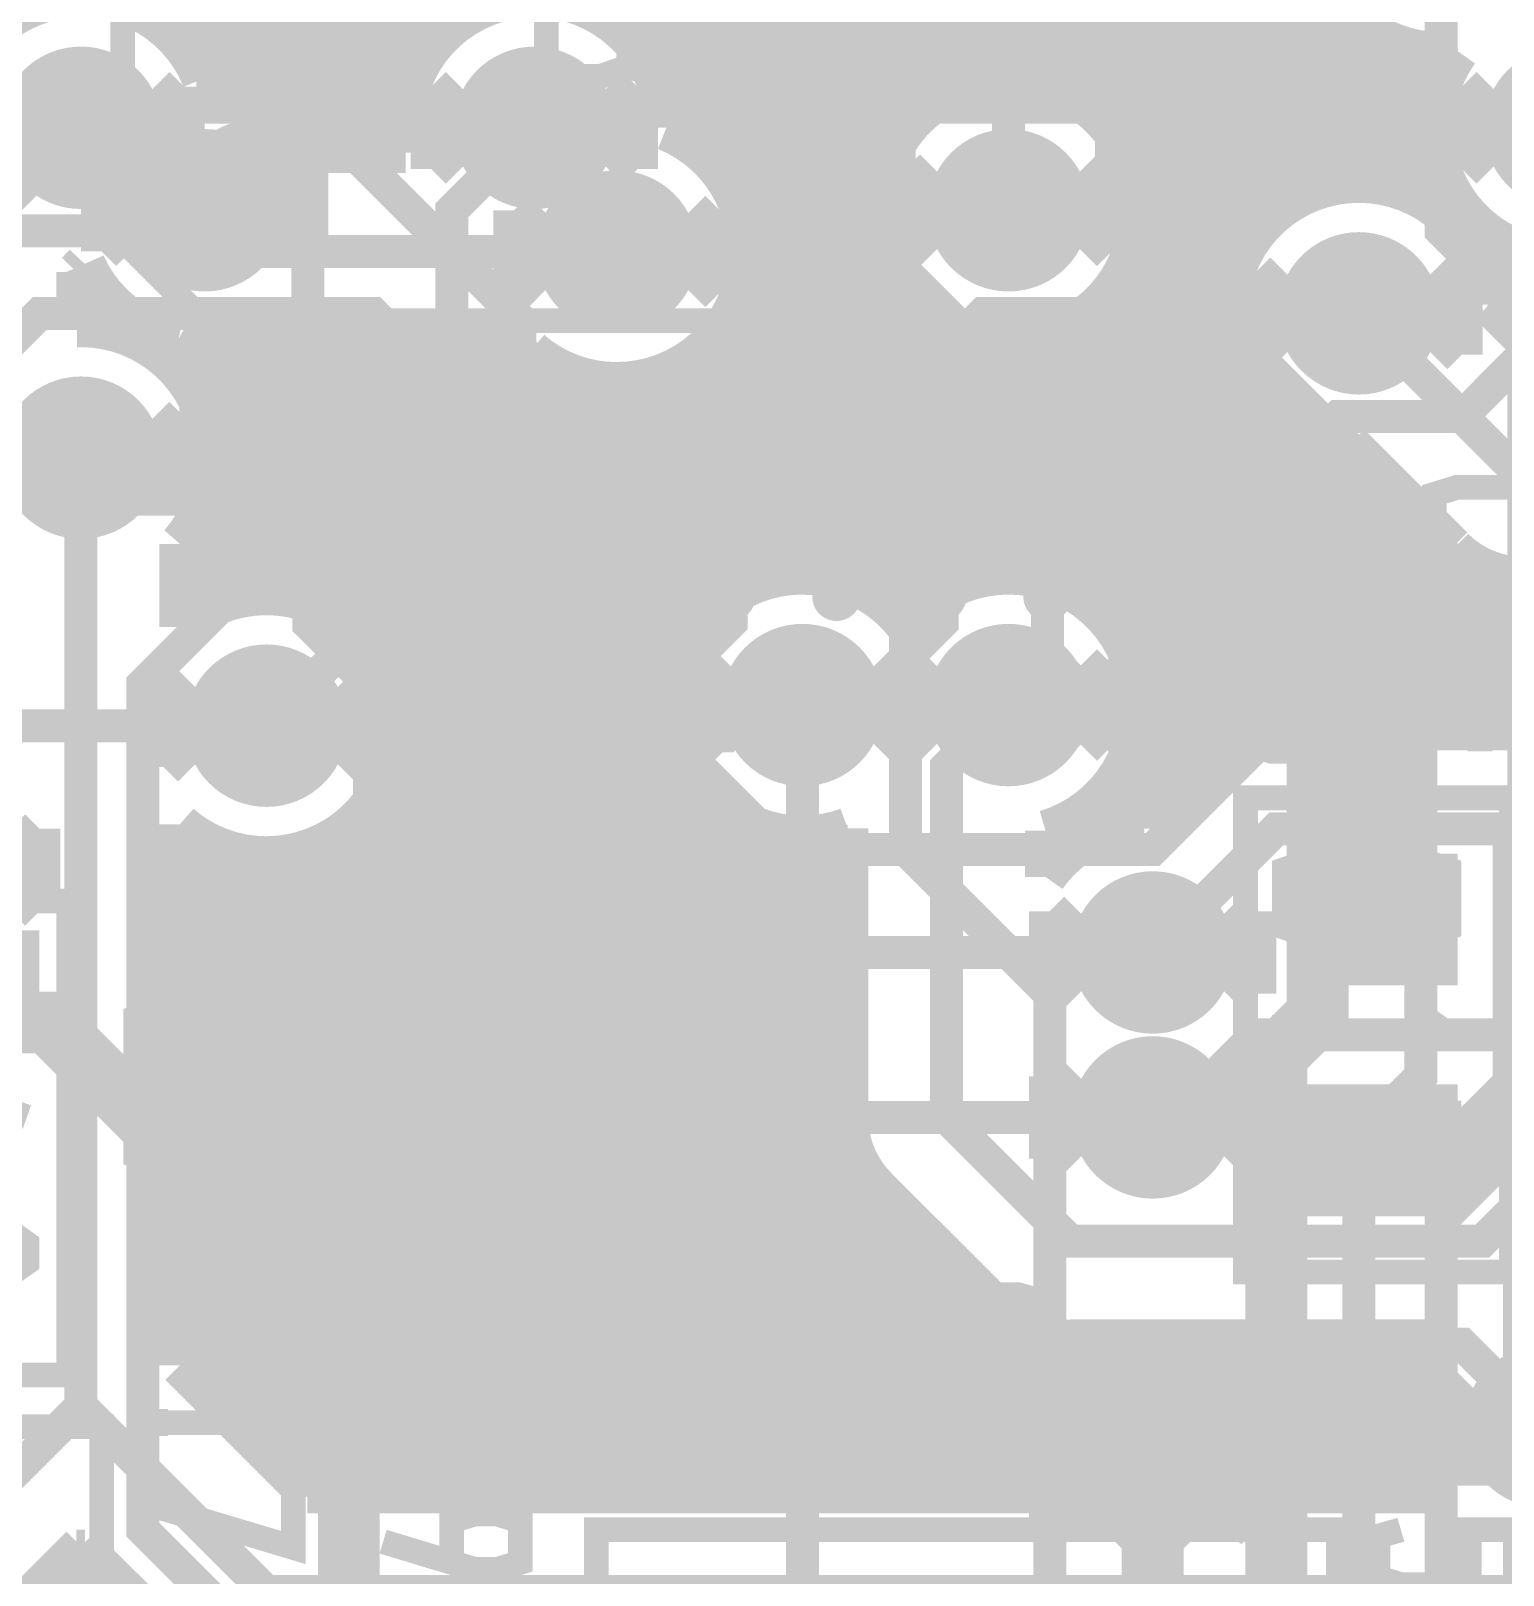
# Model space of a CAD drawing. Extents: x -10 to 131, y -93 to 209.
# Drawn here: x 18.36 to 27.43, y 16.36 to 25.87 of the extents above; entities that cross this region are included whole.
import ezdxf

# ---------------------------------------------------------------- set-up
doc = ezdxf.new("R2010")
doc.units = 0
doc.header["$MEASUREMENT"] = 0
doc.layers.get('0').update_dxf_attribs({"linetype": 'CONTINUOUS'})
for name, color, linetype in [('22-303-0_AST', 7, 'CONTINUOUS'), ('22-303-0_BOT', 2, 'CONTINUOUS'), ('22-303-0_DRD', 6, 'CONTINUOUS'), ('22-303-0_DRL', 1, 'CONTINUOUS'), ('22-303-0_GND', 3, 'CONTINUOUS'), ('22-303-0_IN1', 10, 'CONTINUOUS'), ('22-303-0_SMT', 9, 'CONTINUOUS'), ('22-303-0_SPT', 11, 'CONTINUOUS'), ('22-303-0_SST', 8, 'CONTINUOUS'), ('22-303-0_TOP', 15, 'CONTINUOUS'), ('THRUHOLE_TAP', 2, 'CONTINUOUS')]:
    doc.layers.add(name, color=color, linetype=linetype)

# ---------------------------------------------------------------- blocks, each defined once
blk = doc.blocks.new('OBLONG_56')
at = {"const_width": 0.29972}
blk.add_lwpolyline([(0, 0.59944), (0, -0.59944)], dxfattribs=at)
at = {"const_width": 0.14986}
for points in [[(-0.07493, 0.59944, 1), (0.07493, 0.59944, 1)], [(-0.07493, -0.59944, 1), (0.07493, -0.59944, 1)]]:
    blk.add_lwpolyline(points, format="xyb", close=True, dxfattribs=at)
blk = doc.blocks.new('ROUND_70')
at = {"const_width": 0.29972}
blk.add_lwpolyline([(-0.14986, 0, 1), (0.14986, 0, 1)], format="xyb", close=True, dxfattribs=at)
blk = doc.blocks.new('ROUND_116')
at = {"const_width": 0.10033}
blk.add_lwpolyline([(-0.050164, 0, 1), (0.050164, 0, 1)], format="xyb", close=True, dxfattribs=at)
blk = doc.blocks.new('ROUND_117')
at = {"const_width": 0.10033}
blk.add_lwpolyline([(-0.050164, 0, 1), (0.050164, 0, 1)], format="xyb", close=True, dxfattribs=at)
blk = doc.blocks.new('ROUND_98')
at = {"const_width": 0.50038}
blk.add_lwpolyline([(-0.25019, 0, 1), (0.25019, 0, 1)], format="xyb", close=True, dxfattribs=at)
blk = doc.blocks.new('ROUND_100')
at = {"const_width": 0.50038}
blk.add_lwpolyline([(-0.25019, 0, 1), (0.25019, 0, 1)], format="xyb", close=True, dxfattribs=at)
blk = doc.blocks.new('ROUND_101')
at = {"const_width": 0.0635}
blk.add_lwpolyline([(-0.03175, 0, 1), (0.03175, 0, 1)], format="xyb", close=True, dxfattribs=at)
blk = doc.blocks.new('RECTANGLE_3')
blk.add_solid([(0.4826, 0.4064), (0.4826, -0.4064), (-0.4826, 0.4064), (-0.4826, -0.4064)])
blk = doc.blocks.new('ROUND_108')
at = {"const_width": 0.10033}
blk.add_lwpolyline([(-0.050164, 0, 1), (0.050164, 0, 1)], format="xyb", close=True, dxfattribs=at)

msp = doc.modelspace()

# ---------------------------------------------------------------- linework, layer by layer
at = {"layer": '22-303-0_AST', "const_width": 0.1524}
for points in [[(18.92554, 24.58466), (19.42592, 24.08428), (25.72512, 24.08428), (25.72512, 28.4861), (18.92554, 28.4861), (18.92554, 24.58466)], [(22.04466, 25.65146), (22.21484, 25.5905), (22.38248, 25.5905), (22.55266, 25.65146), (22.55266, 26.00706), (22.38248, 26.06548), (22.21484, 26.06548), (22.04466, 26.00706), (22.04466, 25.65146), (21.87448, 25.5905), (21.70684, 25.5905), (21.53666, 25.65146), (21.53666, 26.00706), (21.70684, 26.06548), (21.87448, 26.06548), (22.04466, 26.00706)], [(19.74088, 25.24506), (19.74088, 24.5237)], [(19.46656, 25.13584), (19.46656, 24.63292)], [(19.939, 25.17394), (19.50974, 25.17394)], [(19.60372, 25.22474), (19.60372, 24.54656)], [(19.87804, 25.21204), (19.87804, 24.55672)], [(20.05076, 25.03678), (19.39798, 25.03678)], [(20.0152, 25.10028), (20.0152, 24.67102)], [(20.08378, 24.89962), (19.36496, 24.89962)], [(20.06346, 24.76246), (19.38528, 24.76246)], [(19.97456, 24.6253), (19.47418, 24.6253)], [(25.8445, 21.1455), (25.8445, 18.2245), (27.4828, 18.2245), (27.4828, 21.1455), (25.8445, 21.1455)], [(26.2509, 20.28952), (26.08326, 20.34794), (26.08326, 20.70354), (26.2509, 20.76196), (26.92908, 20.76196), (27.09926, 20.70354), (27.09926, 20.34794), (26.92908, 20.28952)], [(16.9545, 20.5105), (16.9545, 17.5895), (18.5928, 17.5895), (18.5928, 20.5105), (16.9545, 20.5105)], [(17.82826, 20.25396), (17.82826, 19.89836), (17.9959, 19.78152), (18.16608, 19.78152), (18.33626, 19.89836), (18.33626, 20.25396), (17.32026, 20.25396)], [(26.08326, 19.56816), (26.08326, 19.80692)], [(26.08326, 19.68754), (27.09926, 19.68754), (26.92908, 19.80692)], [(17.82826, 19.35734), (17.82826, 19.00174), (17.65808, 18.94332), (17.4879, 18.94332), (17.32026, 19.00174), (17.32026, 19.35734), (17.4879, 19.41576), (17.65808, 19.41576), (18.33626, 19.17954)], [(26.2509, 19.20494), (26.08326, 19.14652), (26.08326, 18.79092), (26.2509, 18.72996), (26.59126, 18.72996), (26.7589, 18.84934), (26.7589, 19.20494), (27.09926, 19.20494), (27.09926, 18.72996)], [(17.32026, 18.39976), (17.4879, 18.51914), (17.65808, 18.57756), (17.9959, 18.57756), (18.16608, 18.51914), (18.33626, 18.39976), (18.33626, 18.28292), (18.16608, 18.16354), (17.9959, 18.10512), (17.65808, 18.10512), (17.4879, 18.16354), (17.32026, 18.28292), (17.32026, 18.39976)], [(14.224, 17.272), (18.796, 17.272), (18.796, 15.494), (18.542, 15.24), (18.796, 14.986), (18.796, 13.208), (14.224, 13.208), (14.224, 17.272)], [(26.416, 12.573), (21.844, 12.573), (21.844, 14.351), (22.098, 14.605), (21.844, 14.859), (21.844, 16.637), (26.416, 16.637), (26.416, 12.573)]]:
    msp.add_lwpolyline(points, dxfattribs=at)
for points in [[(19.72564, 25.24506, 0.4142136), (19.36496, 24.88438)], [(20.08632, 24.88438, 0.4142136), (19.72564, 25.24506)], [(19.36496, 24.88438, 0.4142136), (19.72564, 24.5237)], [(19.72564, 24.5237, 0.4142136), (20.08632, 24.88438)]]:
    msp.add_lwpolyline(points, format="xyb", dxfattribs=at)
at = {"layer": '22-303-0_BOT'}
for points, const_width in [([(23.8252, 30.734), (23.8252, 25.34666)], 0.254), ([(24.0538, 30.734), (24.0538, 25.5016)], 0.254), ([(24.2824, 30.734), (24.2824, 25.5651)], 0.254), ([(24.511, 30.734), (24.511, 25.56256)], 0.254), ([(24.7396, 30.734), (24.7396, 25.4889)], 0.254), ([(24.9682, 28.02128), (24.9682, 25.32126)], 0.254), ([(25.1968, 27.78252), (25.1968, 20.99564)], 0.254), ([(26.1112, 27.78252), (26.1112, 24.81326)], 0.254), ([(25.4254, 27.6733), (25.4254, 21.20646)], 0.254), ([(25.8826, 27.6733), (25.8826, 24.59482)], 0.254), ([(25.654, 27.64028), (25.654, 21.42998)], 0.254), ([(23.5966, 27.15514), (23.5966, 24.94534)], 0.254), ([(23.1394, 26.89352), (23.1394, 22.52472)], 0.254), ([(23.368, 26.97226), (23.368, 22.48408)], 0.254), ([(22.9108, 26.7462), (22.9108, 22.49932)], 0.254), ([(22.6822, 26.60396), (22.6822, 24.89454)], 0.254), ([(19.0246, 26.5684), (19.0246, 25.9969)], 0.254), ([(19.2532, 26.5684), (19.2532, 25.82926)], 0.254), ([(19.4818, 26.5684), (19.4818, 25.57018)], 0.254), ([(19.7104, 26.5684), (19.7104, 25.52192)], 0.254), ([(19.939, 26.5684), (19.939, 25.39238)], 0.254), ([(20.1676, 26.5684), (20.1676, 25.1206)], 0.254), ([(20.3962, 26.5684), (20.3962, 25.1206)], 0.254), ([(20.6248, 26.5684), (20.6248, 25.1206)], 0.254), ([(20.8534, 26.5684), (20.8534, 25.80132)], 0.254), ([(21.082, 26.5684), (21.082, 25.9842)], 0.254), ([(21.9964, 26.5684), (21.9964, 25.88006)], 0.254), ([(22.225, 26.5684), (22.225, 25.5397)], 0.254), ([(22.4536, 26.5684), (22.4536, 25.1587)], 0.254), ([(26.3398, 26.15946), (26.3398, 24.91232)], 0.254), ([(20.93214, 25.8826), (19.19732, 25.8826)], 0.254), ([(26.58618, 25.8826), (21.99132, 25.8826)], 0.254), ([(26.5684, 25.8953), (26.5684, 24.93772)], 0.254), ([(26.797, 25.77592), (26.797, 24.89708)], 0.254), ([(20.74926, 25.654), (19.3802, 25.654)], 0.254), ([(27.09926, 25.654), (22.1742, 25.654)], 0.254), ([(27.0256, 25.73528), (27.0256, 25.45334)], 0.254), ([(20.67052, 25.4254), (19.89582, 25.4254)], 0.254), ([(23.91918, 25.4254), (22.25548, 25.4254)], 0.254), ([(27.02052, 25.4254), (24.84882, 25.4254)], 0.254), ([(18.669, 25.273), (18.034, 24.638), (18.034, 21.971), (14.732, 18.669), (14.732, 17.145), (14.224, 16.637), (9.271, 16.637), (9.017, 16.891), (8.89, 16.891)], 0.2032), ([(20.65782, 25.1968), (20.11426, 25.1968)], 0.254), ([(23.70074, 25.1968), (22.39772, 25.1968)], 0.254), ([(27.00782, 25.1968), (25.06726, 25.1968)], 0.254), ([(20.67052, 25.1206), (20.1549, 25.1206)], 0.254), ([(27.0256, 25.09266), (27.0256, 24.7777)], 0.254), ([(23.60168, 24.9682), (22.63648, 24.9682)], 0.254), ([(27.0637, 24.9682), (25.16632, 24.9682)], 0.254), ([(21.971, 24.511), (19.558, 24.511), (19.431, 24.638), (19.431, 24.765)], 0.2032), ([(23.57628, 24.7396), (22.7457, 24.7396)], 0.254), ([(26.01214, 24.7396), (25.19172, 24.7396)], 0.254), ([(27.20594, 24.7396), (27.07132, 24.7396)], 0.254), ([(27.2542, 24.6888), (27.2542, 24.51354)], 0.254), ([(23.61692, 24.511), (22.77872, 24.511)], 0.254), ([(23.5966, 24.58466), (23.5966, 22.3647)], 0.254), ([(25.82926, 24.511), (25.15108, 24.511)], 0.254), ([(27.54376, 24.511), (27.2542, 24.511)], 0.254), ([(27.4828, 24.5364), (27.4828, 24.05126)], 0.254), ([(18.69186, 24.4348), (18.6436, 24.384)], 0.254), ([(18.6436, 24.384), (18.6436, 24.04872)], 0.254), ([(18.7833, 24.2824), (18.6436, 24.2824)], 0.254), ([(18.796, 24.26462), (18.796, 24.03856)], 0.254), ([(23.7363, 24.2824), (22.7457, 24.2824)], 0.254), ([(25.75052, 24.2824), (25.0317, 24.2824)], 0.254), ([(27.94, 24.2824), (27.33548, 24.2824)], 0.254), ([(23.8252, 24.1808), (23.8252, 22.29866)], 0.254), ([(24.9682, 24.2062), (24.9682, 22.27326)], 0.254), ([(27.34818, 24.18588), (27.81046, 23.7236)], 0.254), ([(19.04746, 24.0538), (18.6436, 24.0538)], 0.254), ([(18.669, 24.04872), (18.64361, 24.04832)], 0.254), ([(19.0246, 24.0665), (19.0246, 23.9649)], 0.254), ([(24.00046, 24.0538), (22.63648, 24.0538)], 0.254), ([(22.6822, 24.12746), (22.6822, 22.40026)], 0.254), ([(24.7396, 24.03856), (24.7396, 22.4409)], 0.254), ([(25.73782, 24.0538), (24.76754, 24.0538)], 0.254), ([(53.213, 23.114), (27.559, 23.114), (26.543, 24.13)], 0.2032), ([(28.1686, 24.0538), (27.48026, 24.0538)], 0.254), ([(19.2532, 23.9776), (19.2532, 23.79726)], 0.254), ([(24.0538, 24.0284), (24.0538, 22.4536)], 0.254), ([(24.2824, 23.96236), (24.2824, 22.5171)], 0.254), ([(24.511, 23.96744), (24.511, 22.51456)], 0.254), ([(19.4818, 23.90648), (19.4818, 22.3266)], 0.254), ([(21.44014, 23.9014), (19.558, 23.9014)], 0.254), ([(19.7104, 23.9014), (19.7104, 22.3901)], 0.254), ([(19.939, 23.9014), (19.939, 22.38756)], 0.254), ([(20.1676, 23.9014), (20.1676, 22.3139)], 0.254), ([(20.3962, 23.9014), (20.3962, 22.14626)], 0.254), ([(20.6248, 23.9014), (20.6248, 16.8656)], 0.254), ([(20.8534, 23.9014), (20.8534, 16.8656)], 0.254), ([(21.082, 23.9014), (21.082, 16.8656)], 0.254), ([(21.3106, 23.9014), (21.3106, 16.8656)], 0.254), ([(22.4536, 23.8633), (22.4536, 22.18182)], 0.254), ([(21.54428, 23.8252), (19.22526, 23.8252)], 0.254), ([(21.5392, 23.82774), (21.5392, 16.8656)], 0.254), ([(25.7937, 23.8252), (22.39772, 23.8252)], 0.254), ([(21.7678, 23.72868), (21.7678, 16.8656)], 0.254), ([(21.9964, 23.70328), (21.9964, 16.8656)], 0.254), ([(22.225, 23.74392), (22.225, 16.8656)], 0.254), ([(25.8826, 23.66518), (25.8826, 21.54428)], 0.254), ([(25.93594, 23.5966), (19.3929, 23.5966)], 0.254), ([(26.1112, 23.44674), (26.1112, 21.5646)], 0.254), ([(26.27376, 23.368), (19.46656, 23.368)], 0.254), ([(26.3398, 23.34768), (26.3398, 21.5646)], 0.254), ([(26.48712, 23.32482), (27.12212, 22.68982)], 0.254), ([(13.462, 12.954), (14.224, 12.954), (18.669, 17.399), (18.669, 23.241)], 0.2032), ([(31.496, 16.256), (30.99308, 16.256), (30.73908, 16.002), (28.702, 16.002), (28.448, 16.256), (19.812, 16.256), (18.669, 17.399), (18.669, 23.241)], 0.2032), ([(26.5684, 23.241), (26.5684, 21.5646)], 0.254), ([(26.67, 23.1394), (19.4691, 23.1394)], 0.254), ([(26.797, 23.0124), (26.797, 21.5646)], 0.254), ([(26.8986, 22.9108), (19.4056, 22.9108)], 0.254), ([(19.2786, 22.71014), (19.2786, 22.19706)], 0.254), ([(19.2786, 22.71014), (19.2786, 22.19706)], 0.254), ([(27.0256, 22.7838), (27.0256, 21.5646)], 0.254), ([(27.1272, 22.6822), (19.2786, 22.6822)], 0.254), ([(27.2542, 22.58568), (27.2542, 21.5646)], 0.254), ([(22.78126, 22.4536), (19.2786, 22.4536)], 0.254), ([(24.05126, 22.4536), (23.4442, 22.4536)], 0.254), ([(30.76956, 22.4536), (24.7142, 22.4536)], 0.254), ([(27.4828, 22.50948), (27.4828, 21.5646)], 0.254), ([(30.7975, 22.5044), (27.559, 22.5044)], 0.254), ([(19.31162, 22.225), (19.2786, 22.225)], 0.254), ([(22.48662, 22.225), (20.30984, 22.225)], 0.254), ([(30.69844, 22.225), (25.01138, 22.225)], 0.254), ([(31.496, 22.098), (31.496, 19.177), (31.369, 19.05), (27.94, 19.05), (27.305, 18.415), (24.765, 18.415), (24.003, 19.177), (24.003, 21.336), (24.384, 21.717)], 0.2032), ([(22.35454, 21.9964), (20.5105, 21.9964)], 0.254), ([(30.69336, 21.9964), (25.14092, 21.9964)], 0.254), ([(22.30628, 21.7678), (20.5994, 21.7678)], 0.254), ([(30.7594, 21.7678), (25.18918, 21.7678)], 0.254), ([(29.591, 21.5646), (26.035, 21.5646)], 0.254), ([(22.3266, 21.5392), (20.61718, 21.5392)], 0.254), ([(25.85974, 21.5392), (25.1714, 21.5392)], 0.254), ([(25.6032, 21.3868), (25.21712, 20.99818)], 0.254), ([(22.4155, 21.3106), (20.56892, 21.3106)], 0.254), ([(25.527, 21.3106), (25.0825, 21.3106)], 0.254), ([(22.4536, 21.25218), (22.4536, 16.8656)], 0.254), ([(24.9682, 21.1582), (24.9682, 20.93976)], 0.254), ([(20.3962, 21.0312), (20.3962, 16.8656)], 0.254), ([(22.61362, 21.082), (20.43938, 21.082)], 0.254), ([(22.6822, 21.03374), (22.6822, 16.8656)], 0.254), ([(24.7396, 20.99056), (24.7396, 20.80006)], 0.254), ([(25.2984, 21.082), (24.88184, 21.082)], 0.254), ([(19.2786, 20.98294), (19.2786, 17.65046)], 0.254), ([(19.2786, 20.98294), (19.2786, 17.65046)], 0.254), ([(22.9108, 20.93468), (22.9108, 16.8656)], 0.254), ([(23.1394, 20.90928), (23.1394, 16.8656)], 0.254), ([(23.368, 20.94992), (23.368, 16.8656)], 0.254), ([(23.3934, 20.95754), (23.3934, 19.177)], 0.254), ([(24.6126, 20.9423), (24.6126, 20.65782)], 0.254), ([(30.861, 19.685), (29.591, 20.955), (26.035, 20.955), (25.273, 20.193)], 0.2032), ([(19.47926, 20.8534), (19.2786, 20.8534)], 0.254), ([(19.4818, 20.8534), (19.4818, 17.44726)], 0.254), ([(23.3934, 20.8534), (20.1422, 20.8534)], 0.254), ([(20.1676, 20.86356), (20.1676, 16.8656)], 0.254), ([(24.80818, 20.8534), (24.6126, 20.8534)], 0.254), ([(19.7104, 20.78736), (19.7104, 17.21866)], 0.254), ([(19.939, 20.79244), (19.939, 16.99006)], 0.254), ([(23.3934, 20.6248), (19.2786, 20.6248)], 0.254), ([(23.3934, 20.3962), (19.2786, 20.3962)], 0.254), ([(23.3934, 20.1676), (19.2786, 20.1676)], 0.254), ([(23.3934, 19.939), (19.2786, 19.939)], 0.254), ([(23.3934, 19.7104), (19.2786, 19.7104)], 0.254), ([(29.591, 19.685), (25.908, 19.685), (25.4, 19.177), (25.273, 19.177)], 0.2032), ([(23.3934, 19.4818), (19.2786, 19.4818)], 0.254), ([(23.3934, 19.2532), (19.2786, 19.2532)], 0.254), ([(23.41118, 19.0246), (19.2786, 19.0246)], 0.254), ([(23.52548, 18.796), (19.2786, 18.796)], 0.254), ([(23.5712, 18.7452), (24.32812, 17.99082)], 0.254), ([(23.5966, 18.7198), (23.5966, 16.8656)], 0.254), ([(23.749, 18.5674), (19.2786, 18.5674)], 0.254), ([(23.8252, 18.4912), (23.8252, 16.8656)], 0.254), ([(23.9776, 18.3388), (19.2786, 18.3388)], 0.254), ([(24.0538, 18.2626), (24.0538, 16.8656)], 0.254), ([(24.2062, 18.1102), (19.2786, 18.1102)], 0.254), ([(24.2824, 18.034), (24.2824, 16.8656)], 0.254), ([(24.47036, 17.8816), (19.2786, 17.8816)], 0.254), ([(24.511, 17.86128), (24.511, 16.8656)], 0.254), ([(24.7396, 17.8054), (24.7396, 16.8656)], 0.254), ([(27.07894, 17.8054), (24.765, 17.8054)], 0.254), ([(24.9682, 17.8054), (24.9682, 16.8656)], 0.254), ([(25.1968, 17.8054), (25.1968, 16.8656)], 0.254), ([(25.4254, 17.8054), (25.4254, 16.8656)], 0.254), ([(25.654, 17.8054), (25.654, 16.8656)], 0.254), ([(25.8826, 17.8054), (25.8826, 16.8656)], 0.254), ([(26.1112, 17.8054), (26.1112, 16.8656)], 0.254), ([(26.3398, 17.8054), (26.3398, 16.8656)], 0.254), ([(26.5684, 17.8054), (26.5684, 16.8656)], 0.254), ([(26.797, 17.8054), (26.797, 16.8656)], 0.254), ([(27.0256, 17.8054), (27.0256, 17.73682)], 0.254), ([(26.97226, 17.653), (19.2786, 17.653)], 0.254), ([(19.2786, 17.65046), (20.06346, 16.8656)], 0.254), ([(26.89352, 17.4244), (19.50466, 17.4244)], 0.254), ([(26.88082, 17.1958), (19.73326, 17.1958)], 0.254), ([(26.9367, 16.9672), (19.96186, 16.9672)], 0.254), ([(26.9875, 16.8656), (20.06346, 16.8656)], 0.254), ([(18.669, 16.5354), (14.66088, 12.52982)], 0.254), ([(18.669, 16.5354), (19.37512, 15.83182)], 0.254), ([(18.5674, 16.4338), (18.5674, 15.3289)], 0.254), ([(18.6944, 16.51), (18.64106, 16.51)], 0.254), ([(18.796, 16.4084), (18.796, 15.40256)], 0.254), ([(18.923, 16.2814), (18.41246, 16.2814)], 0.254)]:
    msp.add_lwpolyline(points, dxfattribs=dict(at, const_width=const_width))
at = {"layer": '22-303-0_BOT', "const_width": 0.254}
for points in [[(26.24328, 26.543, 0.4142136), (27.051, 25.73528)], [(18.669, 26.08072, 0.394063), (17.86382, 25.32888)], [(19.4183, 25.57272, 0.3066791), (18.669, 26.08072)], [(21.463, 26.08072, 0.4142136), (20.65528, 25.273)], [(22.27072, 25.273, 0.4142136), (21.463, 26.08072)], [(27.15514, 25.7429, 0.1563172), (27.00455, 25.273)], [(27.051, 25.73528, 0.0323688), (27.15525, 25.74203)], [(20.1549, 25.1206, 0.285983), (19.431, 25.57272)], [(24.384, 25.57272, 0.4142136), (23.57628, 24.765)], [(25.19172, 24.765, 0.4142136), (24.384, 25.57272)], [(20.65528, 25.273, 0.0475328), (20.66981, 25.12046)], [(27.00528, 25.273, 0.394063), (27.75712, 24.46782)], [(22.77872, 24.511, 0.3066793), (22.27072, 25.2603)], [(26.543, 24.93772, 0.4142136), (25.73528, 24.13)], [(27.34818, 24.18588, 0.3940623), (26.543, 24.93772)], [(23.57628, 24.765, 0.4142136), (24.384, 23.95728)], [(24.384, 23.95728, 0.4142136), (25.19172, 24.765)], [(21.971, 23.70328, 0.4142136), (22.77872, 24.511)], [(18.69186, 24.4348, 0.2424434), (19.27077, 23.97147)], [(25.73528, 24.13, 0.394063), (26.48712, 23.32482)], [(19.47672, 23.241, 0.4142136), (18.669, 24.04872)], [(19.27098, 23.97252, 0.1230435), (19.558, 23.9008)], [(21.44014, 23.9014, 0.1810567), (21.971, 23.70265)], [(19.2786, 22.71014, 0.1810567), (19.47735, 23.241)], [(27.1272, 22.6822, 0.1989124), (27.559, 22.50334)], [(23.114, 22.52472, 0.4142136), (22.30628, 21.717)], [(23.749, 22.21484, 0.230425), (23.114, 22.52389)], [(24.384, 22.52472, 0.2304256), (23.74834, 22.21535)], [(25.19172, 21.717, 0.4142136), (24.384, 22.52472)], [(19.812, 22.39772, 0.1822021), (19.27885, 22.19677)], [(20.61972, 21.59, 0.4142136), (19.812, 22.39772)], [(22.30628, 21.717, 0.4142136), (23.114, 20.90928)], [(24.6126, 20.9423, 0.33246), (25.19172, 21.717)], [(19.812, 20.78228, 0.4142136), (20.61972, 21.59)], [(26.035, 21.5646, 0.198913), (25.60395, 21.38605)], [(25.21712, 20.99818, 0.2257745), (24.61298, 20.65755)], [(19.2786, 20.98294, 0.1822019), (19.812, 20.78189)], [(23.114, 20.90928, 0.0883598), (23.39288, 20.95895)], [(23.3934, 19.177, 0.1989124), (23.57195, 18.74595)], [(23.3934, 19.177, 0.1989124), (23.57195, 18.74595)], [(24.3332, 17.9832, 0.1989124), (24.765, 17.80434)], [(27.07894, 17.8054, 0.1822019), (26.87789, 17.272)], [(26.87828, 17.272, 0.132503), (26.98785, 16.8658)]]:
    msp.add_lwpolyline(points, format="xyb", dxfattribs=at)
at = {"layer": '22-303-0_DRD', "const_width": 0.254}
for points in [[(18.034, 25.019), (18.669, 25.654)], [(18.669, 25.654), (19.304, 25.019)], [(20.828, 25.019), (21.463, 25.654)], [(21.463, 25.654), (22.098, 25.019)], [(27.178, 25.019), (27.813, 25.654)], [(18.669, 24.892), (18.034, 25.527)], [(19.304, 25.527), (18.669, 24.892)], [(19.304, 25.019), (19.304, 25.527)], [(20.828, 25.527), (20.828, 25.019)], [(21.463, 24.892), (20.828, 25.527)], [(22.098, 25.527), (21.463, 24.892)], [(22.098, 25.019), (22.098, 25.527)], [(27.178, 25.527), (27.178, 25.019)], [(27.813, 24.892), (27.178, 25.527)], [(18.796, 24.511), (19.431, 25.146)], [(19.431, 25.146), (20.066, 24.511)], [(23.749, 24.511), (24.384, 25.146)], [(24.384, 25.146), (25.019, 24.511)], [(18.796, 25.019), (18.796, 24.511)], [(19.431, 24.384), (18.796, 25.019)], [(20.066, 25.019), (19.431, 24.384)], [(20.066, 24.511), (20.066, 25.019)], [(23.749, 25.019), (23.749, 24.511)], [(24.384, 24.384), (23.749, 25.019)], [(25.019, 25.019), (24.384, 24.384)], [(25.019, 24.511), (25.019, 25.019)], [(21.336, 24.257), (21.971, 24.892)], [(21.971, 24.892), (22.606, 24.257)], [(21.336, 24.765), (21.336, 24.257)], [(21.971, 24.13), (21.336, 24.765)], [(22.606, 24.765), (21.971, 24.13)], [(22.606, 24.257), (22.606, 24.765)], [(25.908, 23.876), (26.543, 24.511)], [(26.543, 24.511), (27.178, 23.876)], [(25.908, 24.384), (25.908, 23.876)], [(26.543, 23.749), (25.908, 24.384)], [(27.178, 24.384), (26.543, 23.749)], [(27.178, 23.876), (27.178, 24.384)], [(18.034, 22.987), (18.669, 23.622)], [(18.034, 22.987), (18.669, 23.622)], [(18.669, 23.622), (19.304, 22.987)], [(18.669, 23.622), (19.304, 22.987)], [(18.669, 22.86), (18.034, 23.495)], [(18.669, 22.86), (18.034, 23.495)], [(19.304, 23.495), (18.669, 22.86)], [(19.304, 23.495), (18.669, 22.86)], [(19.304, 22.987), (19.304, 23.495)], [(19.304, 22.987), (19.304, 23.495)], [(22.479, 21.463), (23.114, 22.098)], [(23.114, 22.098), (23.749, 21.463)], [(23.749, 21.463), (24.384, 22.098)], [(24.384, 22.098), (25.019, 21.463)], [(24.64054, 21.463), (25.27554, 22.098)], [(25.27554, 22.098), (25.91054, 21.463)], [(19.177, 21.336), (19.812, 21.971)], [(19.812, 21.971), (20.447, 21.336)], [(22.479, 21.971), (22.479, 21.463)], [(23.114, 21.336), (22.479, 21.971)], [(23.749, 21.971), (23.114, 21.336)], [(23.749, 21.463), (23.749, 21.971)], [(23.749, 21.971), (23.749, 21.463)], [(24.384, 21.336), (23.749, 21.971)], [(25.019, 21.971), (24.384, 21.336)], [(24.64054, 21.971), (24.64054, 21.463)], [(25.27554, 21.336), (24.64054, 21.971)], [(25.019, 21.463), (25.019, 21.971)], [(25.91054, 21.971), (25.27554, 21.336)], [(25.91054, 21.463), (25.91054, 21.971)], [(19.177, 21.844), (19.177, 21.336)], [(19.812, 21.209), (19.177, 21.844)], [(20.447, 21.844), (19.812, 21.209)], [(20.447, 21.336), (20.447, 21.844)], [(17.78, 21.082), (18.415, 20.447)], [(18.415, 20.955), (17.78, 20.32)], [(18.415, 20.447), (18.415, 20.955)], [(24.638, 19.939), (25.273, 20.574)], [(25.273, 20.574), (25.908, 19.939)], [(24.638, 20.447), (24.638, 19.939)], [(25.273, 19.812), (24.638, 20.447)], [(25.908, 20.447), (25.273, 19.812)], [(25.908, 19.939), (25.908, 20.447)], [(24.638, 18.923), (25.273, 19.558)], [(25.273, 19.558), (25.908, 18.923)], [(24.638, 19.431), (24.638, 18.923)], [(25.273, 18.796), (24.638, 19.431)], [(25.908, 19.431), (25.273, 18.796)], [(25.908, 18.923), (25.908, 19.431)], [(27.559, 17.653), (28.194, 18.288)], [(27.559, 18.161), (27.559, 17.653)], [(28.194, 17.526), (27.559, 18.161)], [(27.051, 17.018), (27.686, 17.653)], [(27.051, 17.526), (27.051, 17.018)], [(27.686, 16.891), (27.051, 17.526)], [(24.638, 16.637), (25.273, 17.272)], [(24.638, 16.637), (25.273, 17.272)], [(24.638, 16.637), (25.273, 17.272)], [(25.273, 17.272), (25.908, 16.637)], [(25.273, 17.272), (25.908, 16.637)], [(25.273, 17.272), (25.908, 16.637)], [(24.638, 17.145), (24.638, 16.637)], [(25.273, 16.51), (24.638, 17.145)], [(24.638, 17.145), (24.638, 16.637)], [(25.273, 16.51), (24.638, 17.145)], [(24.638, 17.145), (24.638, 16.637)], [(25.273, 16.51), (24.638, 17.145)], [(25.908, 17.145), (25.273, 16.51)], [(25.908, 17.145), (25.273, 16.51)], [(25.908, 17.145), (25.273, 16.51)], [(25.908, 16.637), (25.908, 17.145)], [(25.908, 16.637), (25.908, 17.145)], [(25.908, 16.637), (25.908, 17.145)]]:
    msp.add_lwpolyline(points, dxfattribs=at)
at = {"layer": '22-303-0_IN1'}
for points, const_width in [([(26.035, 10.16), (26.035, 19.558), (26.289, 19.812), (26.289, 21.717), (23.622, 24.384), (23.622, 25.908), (23.749, 26.035), (23.749, 28.067), (23.495, 28.321), (23.495, 48.768)], 0.381), ([(24.511, 43.561), (24.003, 43.053), (24.003, 34.925), (24.384, 34.544), (24.384, 24.765)], 0.2032), ([(24.765, 40.005), (24.511, 39.751), (24.511, 35.56), (25.019, 35.052), (25.019, 24.765), (26.924, 22.86), (26.924, 19.431), (26.543, 19.05), (26.543, 16.129), (26.67, 16.002), (26.67, 9.398), (26.289, 9.017), (26.289, 4.191)], 0.2032), ([(18.669, 28.956), (20.066, 27.559), (20.066, 22.86), (19.05, 21.844), (19.05, 16.637), (21.717, 13.97)], 0.2032), ([(29.972, 2.159), (29.591, 1.778), (27.813, 1.778), (24.384, 5.207), (24.384, 8.89), (24.638, 9.144), (24.638, 19.939), (23.749, 20.828), (23.749, 22.733), (22.987, 23.495), (22.987, 27.686)], 0.2032), ([(30.226, 5.842), (27.432, 8.636), (27.432, 16.002), (27.051, 16.383), (27.051, 18.542), (27.559, 19.05), (27.559, 24.13), (27.051, 24.638), (27.051, 26.543)], 0.2032), ([(21.463, 25.273), (20.955, 24.765), (20.955, 22.733), (19.812, 21.59)], 0.2032), ([(22.733, 8.636), (23.114, 9.017), (23.114, 21.717)], 0.2032)]:
    msp.add_lwpolyline(points, dxfattribs=dict(at, const_width=const_width))
at = {"layer": '22-303-0_SST', "const_width": 0.1524}
for points in [[(18.92554, 24.58466), (19.42592, 24.08428), (25.72512, 24.08428), (25.72512, 28.4861), (18.92554, 28.4861), (18.92554, 24.58466)], [(19.74088, 25.24506), (19.74088, 24.5237)], [(19.46656, 25.13584), (19.46656, 24.63292)], [(19.939, 25.17394), (19.50974, 25.17394)], [(19.60372, 25.22474), (19.60372, 24.54656)], [(19.87804, 25.21204), (19.87804, 24.55672)], [(20.05076, 25.03678), (19.39798, 25.03678)], [(20.0152, 25.10028), (20.0152, 24.67102)], [(20.08378, 24.89962), (19.36496, 24.89962)], [(20.06346, 24.76246), (19.38528, 24.76246)], [(19.97456, 24.6253), (19.47418, 24.6253)], [(26.00452, 22.71776), (25.86482, 22.76094), (25.86482, 23.01494), (26.00452, 23.05812), (26.5684, 23.05812), (26.71064, 23.01494), (26.71064, 22.76094), (26.5684, 22.71776)], [(27.14752, 22.71776), (27.00782, 22.76094), (27.00782, 23.01494), (27.14752, 23.05812), (27.7114, 23.05812), (27.85364, 23.01494), (27.85364, 22.76094), (27.7114, 22.71776)], [(25.86482, 22.11832), (25.86482, 22.28596)], [(25.86482, 22.20214), (26.71064, 22.20214), (26.5684, 22.28596)], [(27.00782, 22.11832), (27.00782, 22.28596)], [(27.00782, 22.20214), (27.85364, 22.20214), (27.7114, 22.28596)], [(22.6949, 21.5011), (21.98878, 21.5011), (21.84654, 21.54428), (21.84654, 21.79828), (21.98878, 21.84146), (22.6949, 21.84146)], [(26.00452, 21.77034), (25.86482, 21.7297), (25.86482, 21.4757), (26.00452, 21.43252), (26.28646, 21.43252), (26.4287, 21.51634), (26.4287, 21.77034), (26.71064, 21.77034), (26.71064, 21.43252)], [(27.28976, 21.43252), (27.28976, 21.77034), (27.85364, 21.6027), (27.85364, 21.51634), (27.00782, 21.51634)], [(22.27072, 20.85848), (22.41042, 20.8153), (22.55266, 20.8153), (22.6949, 20.85848), (22.6949, 21.11248), (22.55266, 21.15566), (22.41042, 21.15566), (22.27072, 21.11248), (22.27072, 20.85848), (22.12848, 20.8153), (21.98878, 20.8153), (21.84654, 20.85848), (21.84654, 21.11248), (21.98878, 21.15566), (22.12848, 21.15566), (22.27072, 21.11248)], [(25.8445, 21.1455), (25.8445, 18.2245), (27.4828, 18.2245), (27.4828, 21.1455), (25.8445, 21.1455)], [(16.9545, 20.5105), (16.9545, 17.5895), (18.5928, 17.5895), (18.5928, 20.5105), (16.9545, 20.5105)], [(19.42846, 20.51812), (19.42846, 20.26412), (19.5707, 20.17776), (19.7104, 20.17776), (19.85264, 20.26412), (19.85264, 20.51812), (19.00682, 20.51812)], [(19.42846, 20.30476), (19.00682, 20.17776)], [(19.42846, 19.78914), (19.42846, 19.53514), (19.28876, 19.49196), (19.14652, 19.49196), (19.00682, 19.53514), (19.00682, 19.78914), (19.14652, 19.83232), (19.28876, 19.83232), (19.85264, 19.66214)], [(19.00682, 19.01952), (19.14652, 19.10334), (19.28876, 19.14652), (19.5707, 19.14652), (19.7104, 19.10334), (19.85264, 19.01952), (19.85264, 18.93316), (19.7104, 18.84934), (19.5707, 18.80616), (19.28876, 18.80616), (19.14652, 18.84934), (19.00682, 18.93316), (19.00682, 19.01952)], [(19.27098, 18.15338), (19.12874, 18.1102), (19.12874, 17.94002), (19.27098, 17.89938), (19.41068, 17.81302), (19.83486, 17.81302), (19.9771, 17.8562), (19.9771, 18.1102), (19.83486, 18.15338), (19.27098, 18.15338)], [(20.95246, 18.10512), (20.95246, 17.85112), (21.0947, 17.76476), (21.2344, 17.76476), (21.37664, 17.85112), (21.37664, 18.10512), (20.53082, 18.10512)], [(23.88108, 18.0848), (23.73884, 18.04416), (23.73884, 17.87398), (23.88108, 17.8308), (24.02078, 17.74698), (24.44496, 17.74698), (24.5872, 17.79016), (24.5872, 18.04416), (24.44496, 18.0848), (23.88108, 18.0848)], [(19.41068, 17.9832), (19.12874, 17.81302)], [(24.02078, 17.91716), (23.73884, 17.74698)], [(20.95246, 17.89176), (20.53082, 17.76476)], [(19.12874, 17.21358), (19.12874, 17.38122)], [(19.12874, 17.2974), (19.9771, 17.2974), (19.83486, 17.38122)], [(20.67052, 17.41932), (20.53082, 17.37614), (20.53082, 17.12214), (20.67052, 17.07896), (20.95246, 17.07896), (21.0947, 17.16532), (21.0947, 17.41932), (21.37664, 17.41932), (21.37664, 17.07896)], [(23.88108, 17.399), (23.73884, 17.31518), (23.73884, 17.145), (23.88108, 17.06118), (24.02078, 17.06118), (24.30272, 17.23136), (24.5872, 17.06118), (24.5872, 17.399)], [(14.224, 17.272), (14.224, 13.208), (18.796, 13.208), (18.796, 14.986), (18.542, 15.24), (18.796, 15.494), (18.796, 17.272), (14.224, 17.272)], [(26.80208, 17.3228), (26.65984, 17.28216), (26.65984, 17.11198), (26.80208, 17.0688), (26.94178, 16.98498), (27.36596, 16.98498), (27.5082, 17.02816), (27.5082, 17.28216), (27.36596, 17.3228), (26.80208, 17.3228)], [(26.94178, 17.15516), (26.65984, 16.98498)], [(19.12874, 16.78178), (19.9771, 16.52778), (19.9771, 16.8656)], [(20.95246, 16.43634), (20.95246, 16.69034), (21.0947, 16.73352), (21.2344, 16.73352), (21.37664, 16.69034), (21.37664, 16.43634), (21.2344, 16.39316), (21.0947, 16.39316), (20.53082, 16.56334)], [(26.416, 12.573), (26.416, 16.637), (21.844, 16.637), (21.844, 14.859), (22.098, 14.605), (21.844, 14.351), (21.844, 12.573), (26.416, 12.573)], [(26.80208, 16.637), (26.65984, 16.59636), (26.65984, 16.34236), (26.80208, 16.29918), (27.08402, 16.29918), (27.22372, 16.383), (27.22372, 16.637), (27.5082, 16.637), (27.5082, 16.29918)]]:
    msp.add_lwpolyline(points, dxfattribs=at)
for points in [[(19.72564, 25.24506, 0.4142136), (19.36496, 24.88438)], [(20.08632, 24.88438, 0.4142136), (19.72564, 25.24506)], [(19.36496, 24.88438, 0.4142136), (19.72564, 24.5237)], [(19.72564, 24.5237, 0.4142136), (20.08632, 24.88438)]]:
    msp.add_lwpolyline(points, format="xyb", dxfattribs=at)
at = {"layer": '22-303-0_TOP'}
for points, const_width in [([(21.3741, 22.98446), (21.3741, 24.0919), (20.066, 25.4), (18.796, 25.4), (18.669, 25.273)], 0.2032), ([(27.813, 25.273), (27.686, 25.4), (21.59, 25.4), (21.463, 25.273)], 0.2032), ([(19.431, 24.765), (19.304, 24.638), (17.653, 24.638), (16.891, 23.876)], 0.2032), ([(31.40964, 23.61946), (31.40964, 24.47036), (31.115, 24.765), (28.448, 24.765), (27.178, 23.495), (26.416, 23.495), (25.908, 22.987), (25.908, 21.463), (25.273, 20.828), (22.987, 20.828), (22.479, 21.336), (22.479, 22.02942), (22.67458, 22.225), (22.67458, 22.98446)], 0.2032), ([(24.384, 24.765), (23.57882, 24.765), (23.32482, 24.511), (23.32482, 22.98446)], 0.2032), ([(23.32482, 22.98446), (23.32482, 24.511), (21.971, 24.511)], 0.2032), ([(17.399, 22.352), (17.399, 23.114), (18.415, 24.13), (20.46986, 24.13), (20.72386, 23.876), (20.72386, 22.98446)], 0.2032), ([(17.399, 22.352), (17.399, 23.114), (18.415, 24.13), (20.46986, 24.13), (20.72386, 23.876), (20.72386, 22.98446)], 0.2032), ([(26.543, 24.13), (24.22906, 24.13), (23.97506, 23.876), (23.97506, 22.98446)], 0.2032), ([(26.67, 20.3962), (26.67, 21.463), (28.81122, 23.60422), (28.81122, 23.61946)], 0.381), ([(26.67, 18.9738), (27.178, 18.9738), (27.559, 19.3548), (27.559, 20.828), (29.083, 22.352), (29.20492, 22.352), (29.45892, 22.606), (29.45892, 23.61946)], 0.381), ([(18.669, 23.241), (18.669, 23.23846), (18.923, 22.98446), (19.42592, 22.98446)], 0.2032), ([(18.669, 23.241), (18.669, 23.23846), (18.923, 22.98446), (19.42592, 22.98446)], 0.2032), ([(27.686, 17.272), (27.178, 17.78), (22.86, 17.78), (20.447, 20.193), (20.447, 21.844), (20.07362, 22.21484), (20.07362, 22.98446)], 0.2032), ([(25.273, 19.177), (22.733, 19.177), (21.3741, 20.5232), (21.3741, 22.98446)], 0.2032), ([(25.273, 20.193), (22.606, 20.193), (22.02434, 20.77466), (22.02434, 22.98446)], 0.2032), ([(23.114, 21.717), (23.46706, 21.717), (23.97506, 22.225), (23.97506, 22.98446)], 0.2032), ([(24.384, 21.717), (24.6253, 21.9583), (24.6253, 22.98446)], 0.2032), ([(25.27554, 21.717), (25.27554, 22.98446)], 0.2032), ([(19.812, 21.59), (15.621, 21.59), (14.36624, 20.33524), (13.97, 20.33524)], 0.2032), ([(20.32, 15.3162), (20.32, 17.907), (18.4658, 19.7612), (17.78, 19.7612)], 0.381), ([(25.273, 13.589), (26.67, 14.986), (26.67, 15.24), (30.353, 18.923), (31.75, 18.923), (33.401, 17.272), (38.1, 17.272), (39.243, 18.415), (39.37, 18.415)], 0.381), ([(25.273, 15.621), (25.273, 16.891)], 0.381), ([(25.273, 16.891), (25.273, 15.621), (25.273, 16.891)], 0.381)]:
    msp.add_lwpolyline(points, dxfattribs=dict(at, const_width=const_width))

# ---------------------------------------------------------------- block references
at = {"layer": '22-303-0_AST'}
for p in [(19.42592, 22.98446), (20.07362, 22.98446), (20.72386, 22.98446), (21.3741, 22.98446), (22.02434, 22.98446), (22.67458, 22.98446), (23.32482, 22.98446), (23.97506, 22.98446), (24.6253, 22.98446), (25.27554, 22.98446)]:
    msp.add_blockref('OBLONG_56', p, dxfattribs=at)
at = {"layer": '22-303-0_BOT'}
for p in [(18.669, 25.273), (21.463, 25.273), (19.431, 24.765), (24.384, 24.765), (21.971, 24.511), (26.543, 24.13), (18.669, 23.241), (23.114, 21.717), (24.384, 21.717), (25.27554, 21.717), (19.812, 21.59), (25.273, 20.193), (25.273, 19.177), (27.686, 17.272), (25.273, 16.891)]:
    msp.add_blockref('ROUND_70', p, dxfattribs=at)
at = {"layer": '22-303-0_DRL'}
for name, p in [('ROUND_117', (18.669, 25.273)), ('ROUND_116', (21.463, 25.273)), ('ROUND_117', (19.431, 24.765)), ('ROUND_117', (24.384, 24.765)), ('ROUND_117', (21.971, 24.511)), ('ROUND_117', (26.543, 24.13)), ('ROUND_117', (18.669, 23.241)), ('ROUND_117', (23.114, 21.717)), ('ROUND_116', (24.384, 21.717)), ('ROUND_117', (25.27554, 21.717)), ('ROUND_116', (19.812, 21.59)), ('ROUND_117', (25.273, 20.193)), ('ROUND_117', (25.273, 19.177)), ('ROUND_117', (25.273, 16.891))]:
    msp.add_blockref(name, p, dxfattribs=at)
at = {"layer": '22-303-0_GND'}
for name, p in [('ROUND_100', (18.669, 25.273)), ('ROUND_98', (21.463, 25.273)), ('ROUND_98', (27.813, 25.273)), ('ROUND_100', (19.431, 24.765)), ('ROUND_100', (24.384, 24.765)), ('ROUND_100', (21.971, 24.511)), ('ROUND_100', (26.543, 24.13)), ('ROUND_100', (18.669, 23.241)), ('ROUND_100', (23.114, 21.717)), ('ROUND_98', (24.384, 21.717)), ('ROUND_98', (19.812, 21.59)), ('ROUND_101', (25.27554, 21.717)), ('ROUND_100', (25.273, 20.193)), ('ROUND_100', (25.273, 19.177)), ('ROUND_100', (27.686, 17.272)), ('ROUND_101', (25.273, 16.891))]:
    msp.add_blockref(name, p, dxfattribs=at)
at = {"layer": '22-303-0_IN1'}
for p in [(18.669, 25.273), (21.463, 25.273), (19.431, 24.765), (24.384, 24.765), (21.971, 24.511), (26.543, 24.13), (18.669, 23.241), (23.114, 21.717), (24.384, 21.717), (25.27554, 21.717), (19.812, 21.59), (25.273, 20.193), (25.273, 19.177), (27.686, 17.272), (25.273, 16.891)]:
    msp.add_blockref('ROUND_70', p, dxfattribs=at)
at = {"layer": '22-303-0_SMT'}
for name, p in [('OBLONG_56', (19.42592, 22.98446)), ('OBLONG_56', (20.07362, 22.98446)), ('OBLONG_56', (20.72386, 22.98446)), ('OBLONG_56', (21.3741, 22.98446)), ('OBLONG_56', (22.02434, 22.98446)), ('OBLONG_56', (22.67458, 22.98446)), ('OBLONG_56', (23.32482, 22.98446)), ('OBLONG_56', (23.97506, 22.98446)), ('OBLONG_56', (24.6253, 22.98446)), ('OBLONG_56', (25.27554, 22.98446)), ('RECTANGLE_3', (26.67, 20.3962)), ('RECTANGLE_3', (26.67, 18.9738))]:
    msp.add_blockref(name, p, dxfattribs=at)
at = {"layer": '22-303-0_SPT'}
for name, p in [('OBLONG_56', (19.42592, 22.98446)), ('OBLONG_56', (20.07362, 22.98446)), ('OBLONG_56', (20.72386, 22.98446)), ('OBLONG_56', (21.3741, 22.98446)), ('OBLONG_56', (22.02434, 22.98446)), ('OBLONG_56', (22.67458, 22.98446)), ('OBLONG_56', (23.32482, 22.98446)), ('OBLONG_56', (23.97506, 22.98446)), ('OBLONG_56', (24.6253, 22.98446)), ('OBLONG_56', (25.27554, 22.98446)), ('RECTANGLE_3', (26.67, 20.3962)), ('RECTANGLE_3', (26.67, 18.9738))]:
    msp.add_blockref(name, p, dxfattribs=at)
at = {"layer": '22-303-0_TOP'}
for name, p in [('ROUND_70', (18.669, 25.273)), ('ROUND_70', (21.463, 25.273)), ('ROUND_70', (19.431, 24.765)), ('ROUND_70', (24.384, 24.765)), ('ROUND_70', (21.971, 24.511)), ('ROUND_70', (26.543, 24.13)), ('OBLONG_56', (19.42592, 22.98446)), ('OBLONG_56', (20.07362, 22.98446)), ('OBLONG_56', (20.72386, 22.98446)), ('OBLONG_56', (21.3741, 22.98446)), ('OBLONG_56', (22.02434, 22.98446)), ('OBLONG_56', (22.67458, 22.98446)), ('OBLONG_56', (23.32482, 22.98446)), ('OBLONG_56', (23.97506, 22.98446)), ('OBLONG_56', (24.6253, 22.98446)), ('OBLONG_56', (25.27554, 22.98446)), ('ROUND_70', (18.669, 23.241)), ('ROUND_70', (23.114, 21.717)), ('ROUND_70', (24.384, 21.717)), ('ROUND_70', (25.27554, 21.717)), ('ROUND_70', (19.812, 21.59)), ('RECTANGLE_3', (26.67, 20.3962)), ('ROUND_70', (25.273, 20.193)), ('ROUND_70', (25.273, 19.177)), ('RECTANGLE_3', (26.67, 18.9738)), ('ROUND_70', (27.686, 17.272)), ('ROUND_70', (25.273, 16.891))]:
    msp.add_blockref(name, p, dxfattribs=at)
at = {"layer": 'THRUHOLE_TAP'}
for p in [(18.669, 25.273), (21.463, 25.273), (19.431, 24.765), (24.384, 24.765), (21.971, 24.511), (26.543, 24.13), (18.669, 23.241), (23.114, 21.717), (24.384, 21.717), (25.27554, 21.717), (19.812, 21.59), (25.273, 20.193), (25.273, 19.177), (25.273, 16.891)]:
    msp.add_blockref('ROUND_108', p, dxfattribs=at)

doc.saveas('drawing.dxf')
